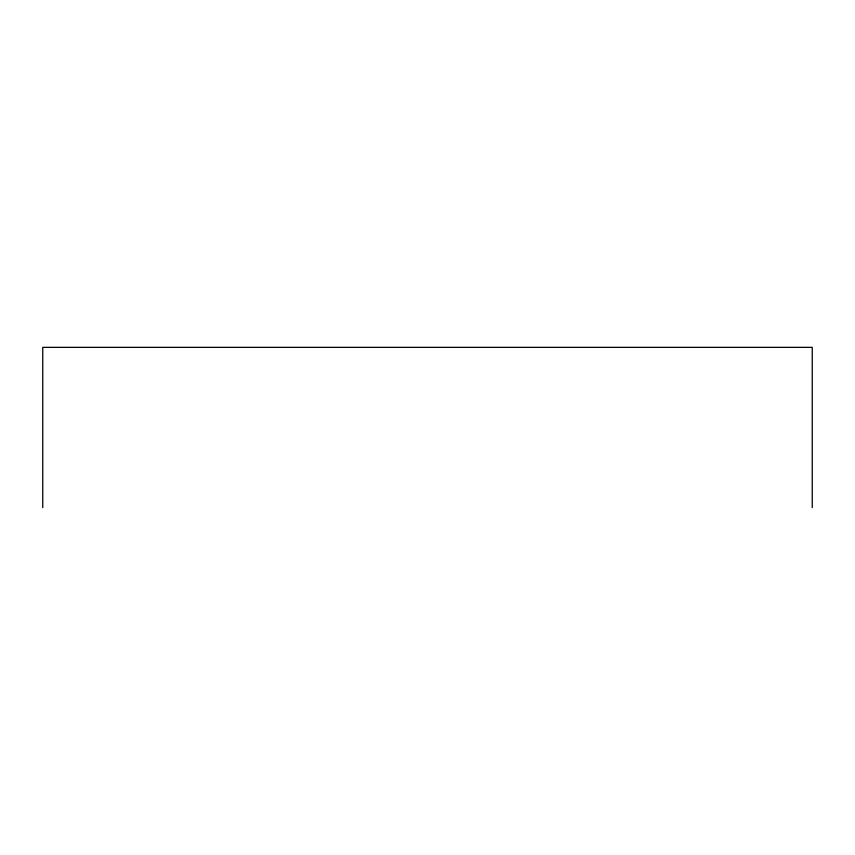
<?xml version="1.0" encoding="UTF-8"?>
<svg xmlns="http://www.w3.org/2000/svg" width="855" height="855" viewBox="0 0 855 855"><rect width="100%" height="100%" fill="white"/><g stroke="black" fill="none" stroke-linecap="round" stroke-linejoin="round"><path stroke-width="1.28" d="M812.25 507.646L812.25 347.354L42.75 347.354L42.75 507.646"/></g></svg>
